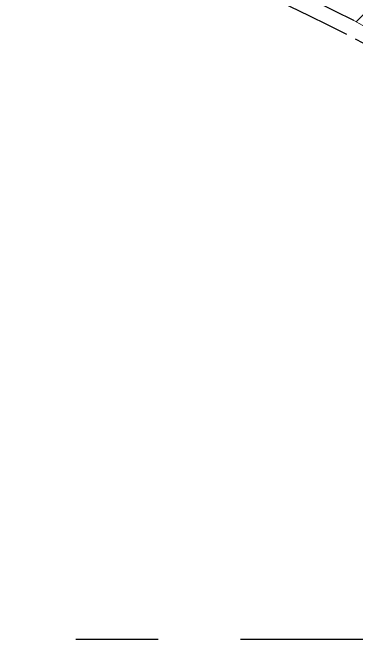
# Model space of a CAD drawing. Header units: millimetres. Extents: x -46397 to 283259, y -8690 to 23983.
# Drawn here: x -15076.1 to -14943.3, y 5074.3 to 5316.2 of the extents above; entities that cross this region are included whole.
import ezdxf

# ---------------------------------------------------------------- set-up
doc = ezdxf.new("R2010")
doc.units = ezdxf.units.MM
doc.linetypes.add('CENTER', pattern=[2, 1.25, -0.25, 0.25, -0.25])
doc.linetypes.add('PHANTOM', pattern=[63.50000000000001, 31.75, -6.35, 6.35, -6.35, 6.35, -6.35])
doc.layers.add('DUONGTAM', color=1, linetype='CENTER', lineweight=0)

# ---------------------------------------------------------------- blocks, each defined once
blk = doc.blocks.new('BO-3')
at = {"color": 251, "linetype": 'PHANTOM', "ltscale": 5}
blk.add_lwpolyline([(-606.0000573569491, 4477.681669438239), (-606.0000573569491, 4527.674642029956, -0.2844896771697005), (-491.0339997755441, 4716.345409370998, -0.2389866582865144), (491.033753531286, 4716.34547604927, -0.2844896771696986), (605.9999426430436, 4527.674642030014), (605.9999426430509, 4477.681669438297)], format="xyb", close=True, dxfattribs=at)
blk.add_lwpolyline([(-600.0000573569491, 4477.681669438239), (-600.0000573569491, 4527.696005619112, -0.2845175878861647), (-488.3209742624063, 4710.993821516439, -0.2389866582865143), (488.3208595484789, 4710.993821516498, -0.284517587886162), (599.9999426430436, 4527.69600561917), (599.9999426430509, 4477.681669438297)], format="xyb", dxfattribs=at)

msp = doc.modelspace()

# ---------------------------------------------------------------- hatches: boundary and pattern name
h = msp.add_hatch()
h.set_pattern_fill('AR-HBONE', color=1, scale=0.3)
h.set_pattern_definition([(45, (-282923.9979270517, -5674.705977216247), (0, 43.10522938113193), [91.44, -30.48]), (135, (-282902.4453270517, -5653.153377216247), (4.263256414560601e-15, 43.10522938113193), [91.44, -30.48])])
edge = h.paths.add_edge_path()
edge.add_line((-14779.3840142691, 3524.555132402826), (-14779.3840142691, 5124.206465215781))
edge.add_arc((-15039.24599252059, 5125.857425441247), 259.8672226550366, 359.6359922254444, 423.1169667415435)
edge.add_arc((-15435.38401428337, 4344.393628654208), 1136.00134355679, 63.1183280641451, 116.8816184490646)
edge.add_arc((-15831.5211612187, 5125.856891881416), 259.8680940998796, 116.8829182880217, 180.3638907443265)
edge.add_line((-16091.3840142691, 5124.20645690578), (-16091.3840142691, 3524.555140712835))
edge.add_arc((-15831.52215563535, 3522.904099286579), 259.8671035556069, 179.6359741550151, 243.1169466113345)
edge.add_arc((-15435.38401425042, 4304.367980882769), 1136.001354187139, 243.1183200120746, 296.8816103969757)
edge.add_arc((-15039.24697819143, 3522.904773294542), 259.8682044877388, 296.88289934597, 360.3638738621672)
edge = h.paths.add_edge_path(flags=16)
edge.add_line((-16041.3840142691, 3524.387826217644), (-16041.3840142691, 5124.373771400962))
edge.add_arc((-15831.52215563518, 5125.857498331927), 209.8671035557809, 116.88305338869239, 180.4050753922423, ccw=False)
edge.add_arc((-15435.38401426707, 4344.394971917707), 1086.000145450308, 63.11835869769362, 116.88164908259421, ccw=False)
edge.add_arc((-15039.24599252042, 5125.85742544136), 209.8672226548663, -0.40505526201701514, 63.11696674156889, ccw=False)
edge.add_line((-14829.3840142691, 5124.37377140102), (-14829.3840142691, 3524.387826217586))
edge.add_arc((-15039.24599252053, 3522.90417217725), 209.8672226549791, -63.11696674152728, 0.4050552620158214, ccw=False)
edge.add_arc((-15435.38401426707, 4304.366625700663), 1086.000145450101, 243.11835091740022, 296.8816413023147, ccw=False)
edge.add_arc((-15831.52215563518, 3522.904099286679), 209.8671035557798, 179.5949246077577, 243.11694661130758, ccw=False)

# ---------------------------------------------------------------- linework, layer by layer
at = {"layer": 'DUONGTAM', "color": 5, "lineweight": 0, "ltscale": 100, "elevation": -1.499105149169903}
msp.add_lwpolyline([(-16041.3840142691, 5074.380798809361), (-16041.3840142691, 3574.380798809361), (-16041.3840142691, 3524.387826217644, 0.2844896771697005), (-15926.41795668774, 3335.717058876602, 0.2389866582865144), (-14944.35020338092, 3335.71699219833, 0.2844896771696986), (-14829.3840142691, 3524.387826217586), (-14829.3840142691, 3574.380798809303), (-14829.3840142691, 5074.380798809303), (-14829.3840142691, 5124.37377140102, 0.2844896771696986), (-14944.35020338092, 5313.044605420277, 0.2389866582865144), (-15926.41795668774, 5313.044538742004, 0.2844896771697005), (-16041.3840142691, 5124.373771400962), (-16041.3840142691, 5074.380798809245)], format="xyb", dxfattribs=at)

# ---------------------------------------------------------------- block references
msp.add_blockref('BO-3', (-15435.38401620643, 596.6991298684434, -1.499105149169903))

doc.saveas('drawing.dxf')
